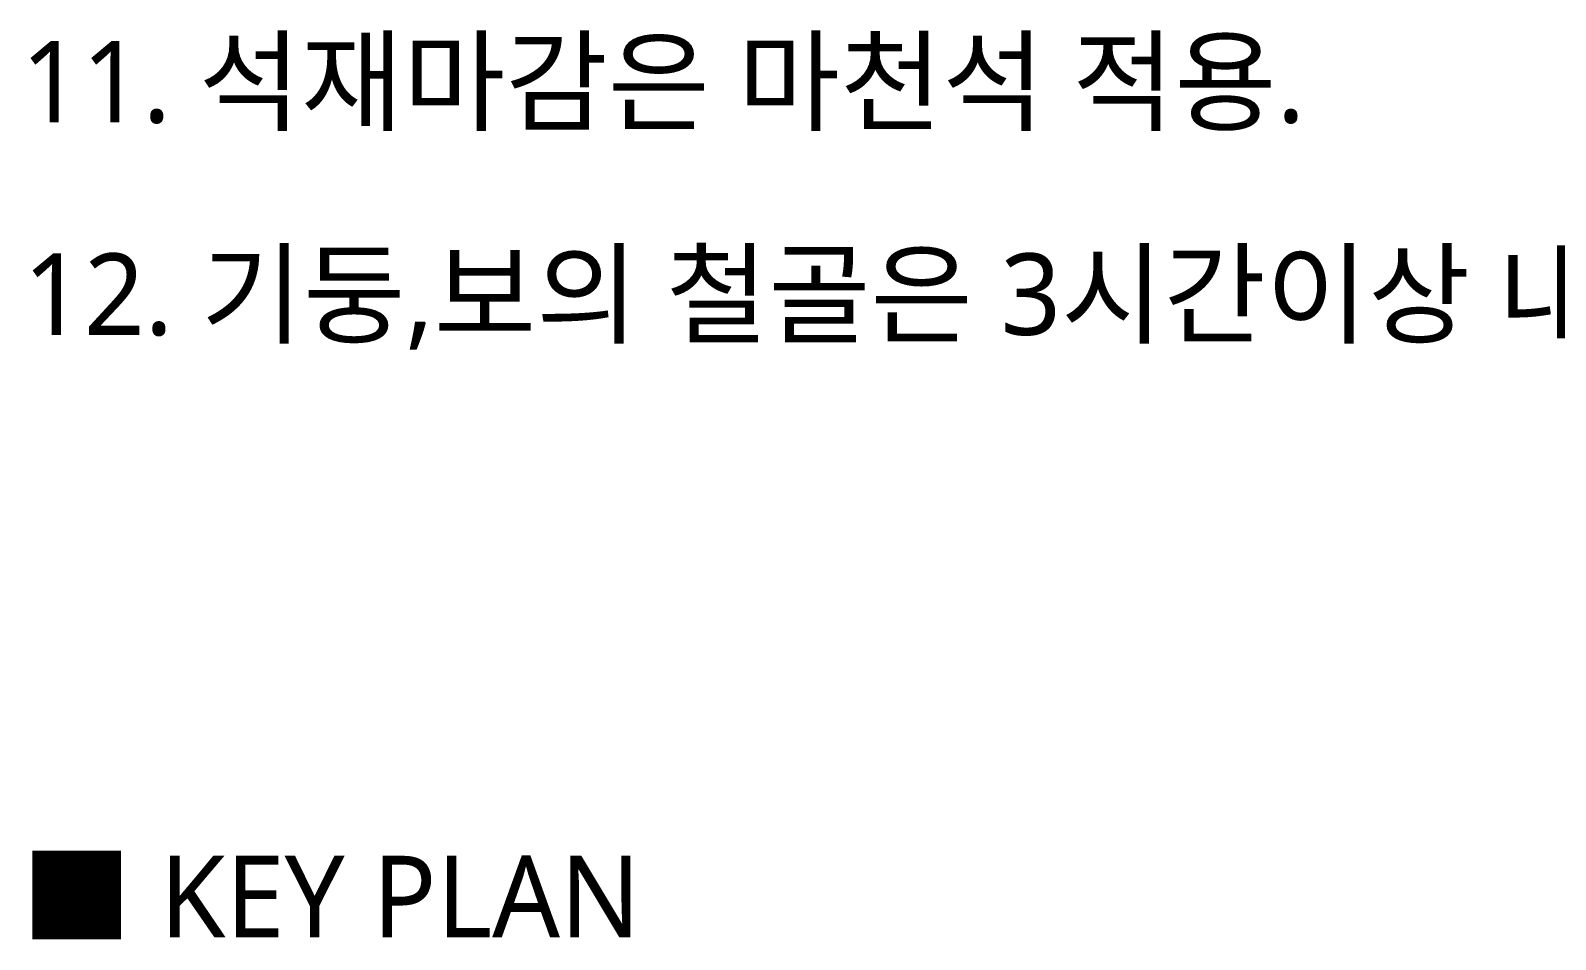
# Model space of a CAD drawing. Header units: millimetres. Extents: x 81033 to 452328, y -17390 to 42241.
# Drawn here: x 134132 to 137499, y 19667 to 21675 of the extents above; entities that cross this region are included whole.
import ezdxf
from ezdxf.enums import TextEntityAlignment as Align

# ---------------------------------------------------------------- set-up
doc = ezdxf.new("R2010")
doc.units = ezdxf.units.MM
doc.header["$LTSCALE"] = 100
doc.header["$MEASUREMENT"] = 0
doc.layers.get('0').update_dxf_attribs({"linetype": 'CONTINUOUS'})
doc.layers.add('ELE6', color=8, linetype='CONTINUOUS')
doc.layers.add('TEXT', color=3, linetype='CONTINUOUS')
doc.styles.add('나눔바른고딕', font='NanumBarunGothic.ttf')

# ---------------------------------------------------------------- blocks, each defined once
blk = doc.blocks.new('NOTE')
at = {"layer": 'TEXT', "style": '나눔바른고딕'}
blk.add_text('11. 석재마감은 마천석 적용.', height=180, dxfattribs=at).set_placement((132, -11969.9), align=Align.MIDDLE_LEFT)
blk = doc.blocks.new('weee')
at = {"layer": 'TEXT', "style": '나눔바른고딕'}
blk.add_text('■ KEY PLAN', height=180, dxfattribs=at).set_placement((-6693, 49845.7), align=Align.MIDDLE_LEFT)

msp = doc.modelspace()

# ---------------------------------------------------------------- block references
msp.add_blockref('weee', (140803.8, -30083.8))
at = {"layer": 'ELE6'}
msp.add_blockref('NOTE', (133978.8, 33531.8), dxfattribs=at)

# ---------------------------------------------------------------- texts
at = {"layer": 'TEXT', "style": '나눔바른고딕'}
msp.add_text('12. 기둥,보의 철골은 3시간이상 내화성능 확보할것.', height=180, dxfattribs=at).set_placement((134115.6, 21092.5), align=Align.MIDDLE_LEFT)

doc.saveas('drawing.dxf')
